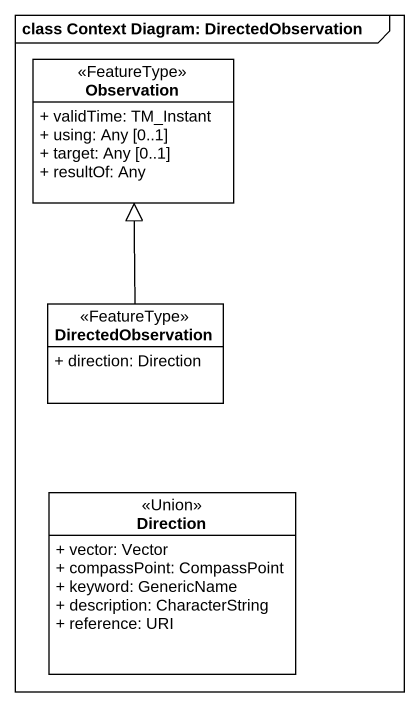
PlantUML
@startuml
mainframe class Context Diagram: DirectedObservation
hide circle
hide empty members
skinparam classAttributeIconSize 0
class Observation <<FeatureType>> {
  + validTime: TM_Instant
  + using: Any [0..1]
  + target: Any [0..1]
  + resultOf: Any
}
class DirectedObservation <<FeatureType>> {
  + direction: Direction
}
class Direction <<Union>> {
  + vector: Vector
  + compassPoint: CompassPoint
  + keyword: GenericName
  + description: CharacterString
  + reference: URI
}
DirectedObservation -up-|> Observation
@enduml
